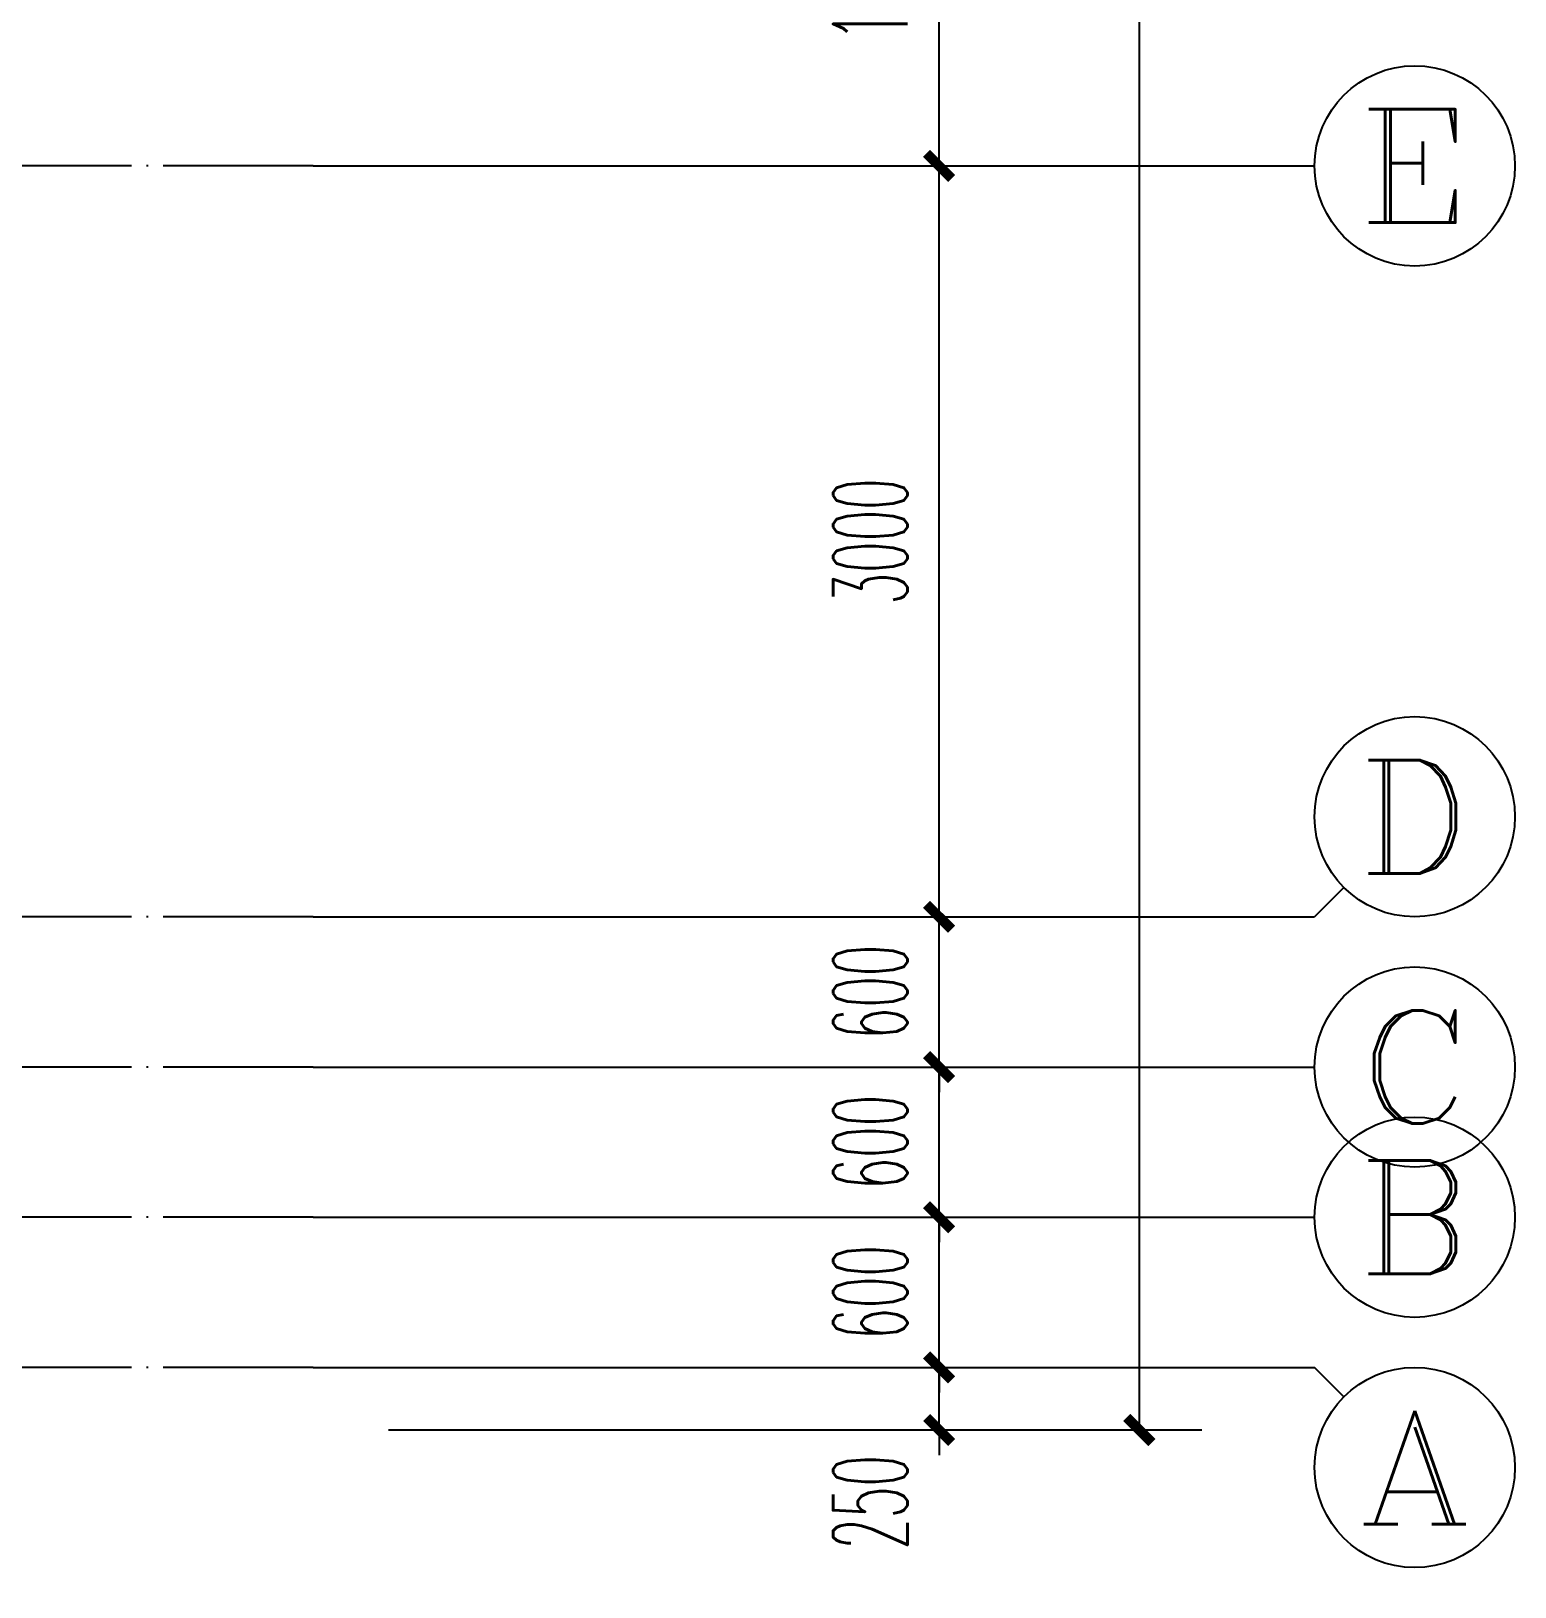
# Model space of a CAD drawing. Extents: x 27938 to 1507990, y 110129 to 923079.
# Drawn here: x 878790 to 884717, y 362947 to 369162 of the extents above; entities that cross this region are included whole.
import ezdxf
from ezdxf.enums import TextEntityAlignment as Align

# ---------------------------------------------------------------- set-up
doc = ezdxf.new("R2010")
doc.units = 0
doc.header["$LTSCALE"] = 1000
doc.header["$MEASUREMENT"] = 0
doc.linetypes.add('DOTE', pattern=[2.42, 2, -0.2, 0.02, -0.2])
for name, color, linetype in [('AXIS', 3, 'Continuous'), ('AXIS_TEXT', 7, 'Continuous'), ('DOTE', 1, 'Continuous')]:
    doc.layers.add(name, color=color, linetype=linetype)
doc.styles.add('_TCH_AXIS', font='COMPLEX', dxfattribs={"bigfont": 'GBCBIG'})
doc.styles.add('_TCH_DIM_T3', font='SIMPLEX.shx', dxfattribs={"width": 0.494118, "bigfont": 'GBCBIG.shx'})
doc.styles.add('COMPLEX', font='COMPLEX')
doc.dimstyles.new('_TCH_ARCH&&100', dxfattribs={"dimtxt": 297.5, "dimasz": 100, "dimexe": 250, "dimexo": 300, "dimgap": 126.25, "dimtad": 1, "dimdec": 0, "dimzin": 0, "dimdsep": 46, "dimtxsty": '_TCH_DIM_T3', "dimblk": 'ARCHTICK', "dimcen": 0.09, "dimclrt": 4, "dimazin": 2, "dimtfac": 1, "dimtdec": 0, "dimtix": 1, "dimtmove": 2, "dimatfit": 3, "dimfxl": 100, "dimtolj": 1, "dimtzin": 0, "dimarcsym": 0})

# ---------------------------------------------------------------- blocks, each defined once
blk = doc.blocks.new('GDGDGDSDA')
at = {"layer": 'DOTE', "color": 0, "linetype": 'DOTE', "ltscale": 0.3}
for p, q in [((471334.8, 366358.3), (417334.8, 366358.3)), ((471334.8, 363358.3), (417334.8, 363358.3)), ((471334.8, 362758.3), (417334.8, 362758.3)), ((471334.8, 362158.3), (417334.8, 362158.3)), ((471334.8, 361558.3), (417334.8, 361558.3))]:
    blk.add_line(p, q, dxfattribs=at)
blk = doc.blocks.new('_ArchTick')
at = {"color": 0, "linetype": 'ByBlock', "const_width": 0.4}
blk.add_lwpolyline([(-0.5, -0.5), (0.5, 0.5)], dxfattribs=at)
blk = doc.blocks.new('*D1040')
at = {"layer": 'AXIS', "color": 0, "lineweight": -2}
for p, q in [((882416.6, 363823.7), (882416.6, 363923.7)), ((880216.6, 363823.7), (882666.6, 363823.7)), ((882416.6, 363573.7), (882416.6, 363823.7)), ((880216.6, 363573.7), (882666.6, 363573.7)), ((882416.6, 363573.7), (882416.6, 363473.7))]:
    blk.add_line(p, q, dxfattribs=at)
at = {"layer": 'Defpoints', "color": 0}
for p in [(879916.6, 363823.7), (882416.6, 363823.7), (879916.6, 363573.7)]:
    blk.add_point(p, dxfattribs=at)
at = {"layer": 'AXIS', "color": 0, "lineweight": -2, "xscale": 100, "yscale": 100, "zscale": 100}
for p, rotation in [((882416.6, 363823.7), 270), ((882416.6, 363573.7), 90)]:
    blk.add_blockref('_ArchTick', p, dxfattribs=dict(at, rotation=rotation))
at = {"layer": 'AXIS', "color": 4, "insert": (882141.6, 363284.7), "char_height": 297.5, "attachment_point": 5, "rotation": 90, "style": '_TCH_DIM_T3'}
blk.add_mtext('\\A1;250', dxfattribs=at)
blk = doc.blocks.new('*D1041')
at = {"layer": 'AXIS', "color": 0, "lineweight": -2}
for p, q in [((882416.6, 364423.7), (882416.6, 364523.7)), ((880216.6, 364423.7), (882666.6, 364423.7)), ((882416.6, 363823.7), (882416.6, 364423.7)), ((880216.6, 363823.7), (882666.6, 363823.7)), ((882416.6, 363823.7), (882416.6, 363723.7))]:
    blk.add_line(p, q, dxfattribs=at)
at = {"layer": 'Defpoints', "color": 0}
for p in [(879916.6, 364423.7), (882416.6, 364423.7), (879916.6, 363823.7)]:
    blk.add_point(p, dxfattribs=at)
at = {"layer": 'AXIS', "color": 0, "lineweight": -2, "xscale": 100, "yscale": 100, "zscale": 100}
for p, rotation in [((882416.6, 364423.7), 270), ((882416.6, 363823.7), 90)]:
    blk.add_blockref('_ArchTick', p, dxfattribs=dict(at, rotation=rotation))
at = {"layer": 'AXIS', "color": 4, "insert": (882141.6, 364123.7), "char_height": 297.5, "attachment_point": 5, "rotation": 90, "style": '_TCH_DIM_T3'}
blk.add_mtext('\\A1;600', dxfattribs=at)
blk = doc.blocks.new('*D1042')
at = {"layer": 'AXIS', "color": 0, "lineweight": -2}
for p, q in [((882416.6, 365023.7), (882416.6, 365123.7)), ((880216.6, 365023.7), (882666.6, 365023.7)), ((882416.6, 364423.7), (882416.6, 365023.7)), ((880216.6, 364423.7), (882666.6, 364423.7)), ((882416.6, 364423.7), (882416.6, 364323.7))]:
    blk.add_line(p, q, dxfattribs=at)
at = {"layer": 'Defpoints', "color": 0}
for p in [(879916.6, 365023.7), (882416.6, 365023.7), (879916.6, 364423.7)]:
    blk.add_point(p, dxfattribs=at)
at = {"layer": 'AXIS', "color": 0, "lineweight": -2, "xscale": 100, "yscale": 100, "zscale": 100}
for p, rotation in [((882416.6, 365023.7), 270), ((882416.6, 364423.7), 90)]:
    blk.add_blockref('_ArchTick', p, dxfattribs=dict(at, rotation=rotation))
at = {"layer": 'AXIS', "color": 4, "insert": (882141.6, 364723.7), "char_height": 297.5, "attachment_point": 5, "rotation": 90, "style": '_TCH_DIM_T3'}
blk.add_mtext('\\A1;600', dxfattribs=at)
blk = doc.blocks.new('*D1043')
at = {"layer": 'AXIS', "color": 0, "lineweight": -2}
for p, q in [((882416.6, 365623.7), (882416.6, 365723.7)), ((880216.6, 365623.7), (882666.6, 365623.7)), ((882416.6, 365023.7), (882416.6, 365623.7)), ((880216.6, 365023.7), (882666.6, 365023.7)), ((882416.6, 365023.7), (882416.6, 364923.7))]:
    blk.add_line(p, q, dxfattribs=at)
at = {"layer": 'Defpoints', "color": 0}
for p in [(879916.6, 365623.7), (882416.6, 365623.7), (879916.6, 365023.7)]:
    blk.add_point(p, dxfattribs=at)
at = {"layer": 'AXIS', "color": 0, "lineweight": -2, "xscale": 100, "yscale": 100, "zscale": 100}
for p, rotation in [((882416.6, 365623.7), 270), ((882416.6, 365023.7), 90)]:
    blk.add_blockref('_ArchTick', p, dxfattribs=dict(at, rotation=rotation))
at = {"layer": 'AXIS', "color": 4, "insert": (882141.6, 365323.7), "char_height": 297.5, "attachment_point": 5, "rotation": 90, "style": '_TCH_DIM_T3'}
blk.add_mtext('\\A1;600', dxfattribs=at)
blk = doc.blocks.new('*D1044')
at = {"layer": 'AXIS', "color": 0, "lineweight": -2}
for p, q in [((880216.6, 368623.7), (882666.6, 368623.7)), ((882416.6, 365623.7), (882416.6, 368623.7)), ((880216.6, 365623.7), (882666.6, 365623.7))]:
    blk.add_line(p, q, dxfattribs=at)
at = {"layer": 'Defpoints', "color": 0}
for p in [(879916.6, 368623.7), (882416.6, 368623.7), (879916.6, 365623.7)]:
    blk.add_point(p, dxfattribs=at)
at = {"layer": 'AXIS', "color": 0, "lineweight": -2, "xscale": 100, "yscale": 100, "zscale": 100}
for p, rotation in [((882416.6, 368623.7), 90), ((882416.6, 365623.7), 270)]:
    blk.add_blockref('_ArchTick', p, dxfattribs=dict(at, rotation=rotation))
at = {"layer": 'AXIS', "color": 4, "insert": (882141.6, 367123.7), "char_height": 297.5, "attachment_point": 5, "rotation": 90, "style": '_TCH_DIM_T3'}
blk.add_mtext('\\A1;3000', dxfattribs=at)
blk = doc.blocks.new('*D1045')
at = {"layer": 'AXIS', "color": 0, "lineweight": -2}
for p, q in [((880216.6, 370123.7), (882666.6, 370123.7)), ((882416.6, 368623.7), (882416.6, 370123.7)), ((880216.6, 368623.7), (882666.6, 368623.7))]:
    blk.add_line(p, q, dxfattribs=at)
at = {"layer": 'Defpoints', "color": 0}
for p in [(879916.6, 370123.7), (882416.6, 370123.7), (879916.6, 368623.7)]:
    blk.add_point(p, dxfattribs=at)
at = {"layer": 'AXIS', "color": 0, "lineweight": -2, "xscale": 100, "yscale": 100, "zscale": 100}
for p, rotation in [((882416.6, 370123.7), 90), ((882416.6, 368623.7), 270)]:
    blk.add_blockref('_ArchTick', p, dxfattribs=dict(at, rotation=rotation))
at = {"layer": 'AXIS', "color": 4, "insert": (882141.6, 369373.7), "char_height": 297.5, "attachment_point": 5, "rotation": 90, "style": '_TCH_DIM_T3'}
blk.add_mtext('\\A1;1500', dxfattribs=at)
blk = doc.blocks.new('*D1053')
at = {"layer": 'AXIS', "color": 0, "lineweight": -2}
for p, q in [((880216.6, 376473.7), (883466.6, 376473.7)), ((883216.6, 363573.7), (883216.6, 376473.7)), ((880216.6, 363573.7), (883466.6, 363573.7))]:
    blk.add_line(p, q, dxfattribs=at)
at = {"layer": 'Defpoints', "color": 0}
for p in [(879916.6, 376473.7), (883216.6, 376473.7), (879916.6, 363573.7)]:
    blk.add_point(p, dxfattribs=at)
at = {"layer": 'AXIS', "color": 0, "lineweight": -2, "xscale": 100, "yscale": 100, "zscale": 100}
for p, rotation in [((883216.6, 376473.7), 90), ((883216.6, 363573.7), 270)]:
    blk.add_blockref('_ArchTick', p, dxfattribs=dict(at, rotation=rotation))
at = {"layer": 'AXIS', "color": 4, "insert": (882941.6, 370023.7), "char_height": 297.5, "attachment_point": 5, "rotation": 90, "style": '_TCH_DIM_T3'}
blk.add_mtext('\\A1;12900', dxfattribs=at)
blk = doc.blocks.new('_AXISO')
at = {"color": 0}
blk.add_circle((0, 0), 0.5, dxfattribs=at)
at = {"layer": 'AXIS_TEXT', "color": 0, "style": 'COMPLEX', "width": 1.041667}
blk.add_attdef('A', text='', height=0.56, dxfattribs=at).set_placement((-0.25, -0.28), (0.25, -0.28), align=Align.FIT)

msp = doc.modelspace()

# ---------------------------------------------------------------- linework, layer by layer
at = {"layer": 'AXIS', "color": 8}
for p, q in [((879916.6, 368623.7), (883916.6, 368623.7)), ((884033.7, 365740.9), (883916.6, 365623.7)), ((879916.6, 365623.7), (883916.6, 365623.7)), ((879916.6, 365023.7), (883916.6, 365023.7)), ((879916.6, 364423.7), (883916.6, 364423.7)), ((879916.6, 363823.7), (883916.6, 363823.7)), ((884033.7, 363706.6), (883916.6, 363823.7))]:
    msp.add_line(p, q, dxfattribs=at)

# ---------------------------------------------------------------- block references
ref = msp.add_blockref('_AXISO', (884316.6, 368623.7), dxfattribs=dict(at, xscale=800, yscale=800, zscale=800))
ref.add_attrib('A', 'E', dxfattribs={"layer": 'AXIS_TEXT', "color": 8, "ltscale": 0.5, "height": 452.5, "style": '_TCH_AXIS', "width": 1.3125}).set_placement((884090.3, 368397.5), (884542.9, 368397.5), align=Align.FIT)
ref = msp.add_blockref('_AXISO', (884316.6, 366023.7), dxfattribs=dict(at, xscale=800, yscale=800, zscale=800))
ref.add_attrib('A', 'D', dxfattribs={"layer": 'AXIS_TEXT', "color": 8, "ltscale": 0.5, "height": 452.5, "style": '_TCH_AXIS', "width": 1.235294}).set_placement((884090.3, 365797.5), (884542.9, 365797.5), align=Align.FIT)
ref = msp.add_blockref('_AXISO', (884316.6, 365023.7), dxfattribs=dict(at, xscale=800, yscale=800, zscale=800))
ref.add_attrib('A', 'C', dxfattribs={"layer": 'AXIS_TEXT', "color": 8, "ltscale": 0.5, "height": 452.5, "style": '_TCH_AXIS', "width": 1.4}).set_placement((884090.3, 364797.5), (884542.9, 364797.5), align=Align.FIT)
ref = msp.add_blockref('_AXISO', (884316.6, 364423.7), dxfattribs=dict(at, xscale=800, yscale=800, zscale=800))
ref.add_attrib('A', 'B', dxfattribs={"layer": 'AXIS_TEXT', "color": 8, "ltscale": 0.5, "height": 452.5, "style": '_TCH_AXIS', "width": 1.235294}).set_placement((884090.3, 364197.5), (884542.9, 364197.5), align=Align.FIT)
ref = msp.add_blockref('_AXISO', (884316.6, 363423.7), dxfattribs=dict(at, xscale=800, yscale=800, zscale=800))
ref.add_attrib('A', 'A', dxfattribs={"layer": 'AXIS_TEXT', "color": 8, "ltscale": 0.5, "height": 452.5, "style": '_TCH_AXIS', "width": 1.166667}).set_placement((884090.3, 363197.5), (884542.9, 363197.5), align=Align.FIT)
at = {"layer": 'DOTE', "color": 169}
msp.add_blockref('GDGDGDSDA', (408581.8, 2265.4), dxfattribs=at)

# ---------------------------------------------------------------- dimensions: what is measured, and where the dimension line sits
at = {"layer": 'AXIS', "color": 8}
for p1, p2, distance, picture, middle in [((879916.6, 363573.7), (879916.6, 376473.7), -3300, '*D1053', (882941.6, 370023.7)), ((879916.6, 368623.7), (879916.6, 370123.7), -2500, '*D1045', (882141.6, 369373.7)), ((879916.6, 365623.7), (879916.6, 368623.7), -2500, '*D1044', (882141.6, 367123.7)), ((879916.6, 365023.7), (879916.6, 365623.7), -2500, '*D1043', (882141.6, 365323.7)), ((879916.6, 364423.7), (879916.6, 365023.7), -2500, '*D1042', (882141.6, 364723.7)), ((879916.6, 363823.7), (879916.6, 364423.7), -2500, '*D1041', (882141.6, 364123.7))]:
    dim = msp.add_aligned_dim(p1=p1, p2=p2, distance=distance, dimstyle='_TCH_ARCH&&100', dxfattribs=at)
    dim.commit()
    dim.dimension.update_dxf_attribs({"geometry": picture, "text_midpoint": middle})
dim = msp.add_linear_dim(base=(882416.6, 363823.7), p1=(879916.6, 363573.7), p2=(879916.6, 363823.7), angle=90, dimstyle='_TCH_ARCH&&100', dxfattribs=at)
dim.commit()
dim.dimension.update_dxf_attribs({"geometry": '*D1040', "text_midpoint": (882141.6, 363284.7), "dimtype": 129})

doc.saveas('drawing.dxf')
